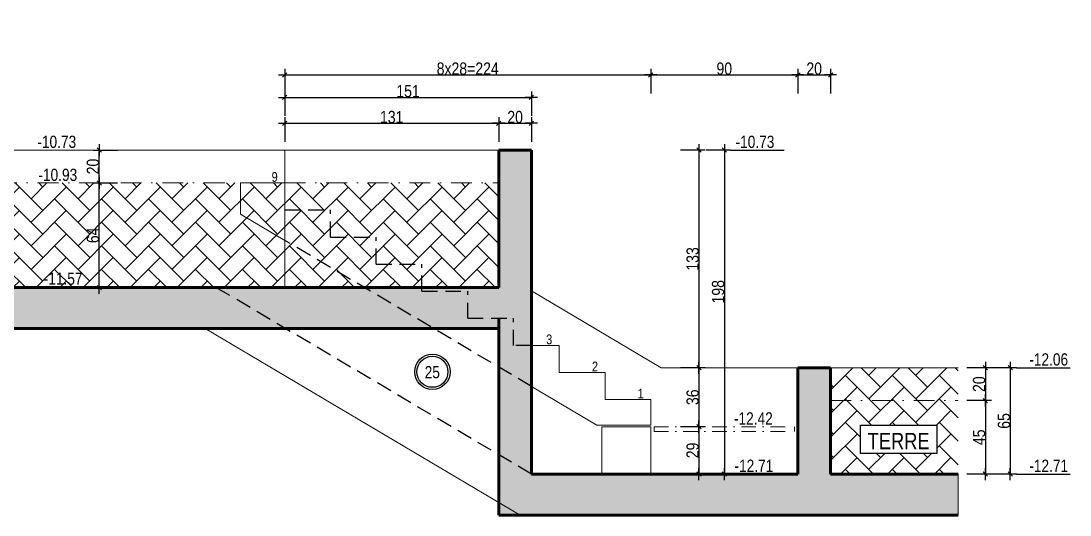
# Model space of a CAD drawing. Header units: centimetres. Extents: x 10776 to 19730, y -16504 to -13534.
# Drawn here: x 16549 to 17833, y -15198 to -14594 of the extents above; entities that cross this region are included whole.
import ezdxf
from ezdxf.enums import TextEntityAlignment as Align

# ---------------------------------------------------------------- set-up
doc = ezdxf.new("R2010")
doc.units = ezdxf.units.CM
doc.header["$PDMODE"] = 1
doc.header["$PDSIZE"] = -2
doc.linetypes.add('CACHEX2', pattern=[19.05, 12.7, -6.35])
doc.linetypes.add('TIRETPTX2', pattern=[50.8, 25.4, -12.7, 0, -12.7])
for name, color, linetype in [('01_cote_gen', 4, 'Continuous'), ('01_linteaux', 2, 'Continuous'), ('01_poch_BN', 9, 'Continuous'), ('01_poch_murs', 253, 'Continuous'), ('01_texte', 230, 'Continuous'), ('AA_COTES', 2, 'Continuous')]:
    doc.layers.add(name, color=color, linetype=linetype)
doc.layers.add('01_murs_coup', color=5, linetype='Continuous', lineweight=60)
doc.layers.add('01_tram_axes', color=2, linetype='TIRETPTX2', lineweight=9)
doc.styles.add('MATTE_TXT', font='arial.ttf')
doc.styles.add('STYLE2', font='ARIALN.TTF')
doc.dimstyles.new('JB25', dxfattribs={"dimscale": 0.1, "dimtxt": 150, "dimasz": 15, "dimexe": 0.1, "dimexo": 0.1, "dimgap": 0.09, "dimtad": 1, "dimdec": 1, "dimlfac": 0.5, "dimdsep": 46, "dimtxsty": 'STYLE2', "dimblk1": 'BOND_G', "dimblk2": 'BOND_D', "dimsah": 1, "dimcen": 1.5, "dimdle": 0.01, "dimse1": 1, "dimse2": 1, "dimclrd": 4, "dimclre": 2, "dimclrt": 6, "dimazin": 2, "dimtfac": 2.333333, "dimtdec": 1, "dimtix": 1, "dimtmove": 2, "dimatfit": 3, "dimldrblk": 'BOND_G', "dimfxl": 1, "dimtolj": 1, "dimtzin": 0, "dimarcsym": 0})

# ---------------------------------------------------------------- blocks, each defined once
blk = doc.blocks.new('BOND_G')
at = {"layer": 'AA_COTES', "color": 0}
for p, q in [((0, -5), (0, 15)), ((5, 0), (-5, 0)), ((1.77, 1.77), (-1.77, -1.77))]:
    blk.add_line(p, q, dxfattribs=at)
blk = doc.blocks.new('BOND_D')
at = {"layer": 'AA_COTES', "color": 0}
for p, q in [((5, 0), (-5, 0)), ((-1.77, -1.77), (1.77, 1.77)), ((0, 5), (0, -15))]:
    blk.add_line(p, q, dxfattribs=at)
blk = doc.blocks.new('*D3239')
at = {"layer": '01_cote_gen', "color": 4, "lineweight": -2, "transparency": 16777216}
blk.add_line((17501.6, -14659.8), (17538.6, -14659.8), dxfattribs=at)
at = {"layer": 'Defpoints', "color": 0, "lineweight": 0, "transparency": 16777216}
for p in [(17540.1, -14659.8), (17500.1, -14679), (17540.1, -14679)]:
    blk.add_point(p, dxfattribs=at)
at = {"layer": '01_cote_gen', "color": 4, "lineweight": -2, "transparency": 16777216, "xscale": 1.5, "yscale": 1.5, "zscale": 1.5, "rotation": 180}
blk.add_blockref('BOND_G', (17500.1, -14659.8), dxfattribs=at)
at = {"layer": '01_cote_gen', "color": 4, "lineweight": -2, "transparency": 16777216, "xscale": 1.5, "yscale": 1.5, "zscale": 1.5}
blk.add_blockref('BOND_D', (17540.1, -14659.8), dxfattribs=at)
at = {"layer": '01_cote_gen', "color": 6, "lineweight": 0, "transparency": 16777216, "insert": (17520.1, -14652.1), "char_height": 15, "attachment_point": 5, "style": 'STYLE2'}
blk.add_mtext('\\A1;20', dxfattribs=at)
blk = doc.blocks.new('*D3271')
at = {"layer": '01_cote_gen', "color": 4, "lineweight": -2, "transparency": 16777216}
blk.add_line((17760.1, -15019.3), (17760.1, -15146.3), dxfattribs=at)
at = {"layer": 'Defpoints', "color": 0, "lineweight": 0, "transparency": 16777216}
for p in [(17540.1, -15017.8), (17741.2, -15147.8), (17760.1, -15147.8)]:
    blk.add_point(p, dxfattribs=at)
at = {"layer": '01_cote_gen', "color": 4, "lineweight": -2, "transparency": 16777216, "xscale": 1.5, "yscale": 1.5, "zscale": 1.5}
for name, p, rotation in [('BOND_G', (17760.1, -15017.8), 90), ('BOND_D', (17760.1, -15147.8), 270)]:
    blk.add_blockref(name, p, dxfattribs=dict(at, rotation=rotation))
at = {"layer": '01_cote_gen', "color": 6, "lineweight": 0, "transparency": 16777216, "insert": (17752.4, -15082.8), "char_height": 15, "attachment_point": 5, "rotation": 90, "style": 'STYLE2'}
blk.add_mtext('\\A1;65', dxfattribs=at)
blk = doc.blocks.new('*D3272')
at = {"layer": '01_cote_gen', "color": 4, "lineweight": -2, "transparency": 16777216}
blk.add_line((17729.6, -15019.3), (17729.6, -15056.3), dxfattribs=at)
at = {"layer": 'Defpoints', "color": 0, "lineweight": 0, "transparency": 16777216}
for p in [(17540.1, -15017.8), (17721.6, -15057.8), (17729.6, -15057.8)]:
    blk.add_point(p, dxfattribs=at)
at = {"layer": '01_cote_gen', "color": 4, "lineweight": -2, "transparency": 16777216, "xscale": 1.5, "yscale": 1.5, "zscale": 1.5}
for name, p, rotation in [('BOND_G', (17729.6, -15017.8), 90), ('BOND_D', (17729.6, -15057.8), 270)]:
    blk.add_blockref(name, p, dxfattribs=dict(at, rotation=rotation))
at = {"layer": '01_cote_gen', "color": 6, "lineweight": 0, "transparency": 16777216, "insert": (17722, -15037.8), "char_height": 15, "attachment_point": 5, "rotation": 90, "style": 'STYLE2'}
blk.add_mtext('\\A1;20', dxfattribs=at)
blk = doc.blocks.new('*D3240')
at = {"layer": '01_cote_gen', "color": 4, "lineweight": -2, "transparency": 16777216}
blk.add_line((17729.6, -15059.3), (17729.6, -15146.3), dxfattribs=at)
at = {"layer": 'Defpoints', "color": 0, "lineweight": 0, "transparency": 16777216}
for p in [(17718.9, -15057.8), (17729.6, -15147.8), (17738.7, -15147.8)]:
    blk.add_point(p, dxfattribs=at)
at = {"layer": '01_cote_gen', "color": 4, "lineweight": -2, "transparency": 16777216, "xscale": 1.5, "yscale": 1.5, "zscale": 1.5}
for name, p, rotation in [('BOND_G', (17729.6, -15057.8), 90), ('BOND_D', (17729.6, -15147.8), 270)]:
    blk.add_blockref(name, p, dxfattribs=dict(at, rotation=rotation))
at = {"layer": '01_cote_gen', "color": 6, "lineweight": 0, "transparency": 16777216, "insert": (17722, -15102.8), "char_height": 15, "attachment_point": 5, "rotation": 90, "style": 'STYLE2'}
blk.add_mtext('\\A1;45', dxfattribs=at)
blk = doc.blocks.new('*D3241')
at = {"layer": '01_cote_gen', "color": 4, "lineweight": -2, "transparency": 16777216}
blk.add_line((17410.3, -14753.2), (17410.3, -15146.3), dxfattribs=at)
at = {"layer": 'Defpoints', "color": 0, "lineweight": 0, "transparency": 16777216}
for p in [(17318.2, -14751.7), (17404.2, -15147.8), (17410.3, -15147.8)]:
    blk.add_point(p, dxfattribs=at)
at = {"layer": '01_cote_gen', "color": 4, "lineweight": -2, "transparency": 16777216, "xscale": 1.5, "yscale": 1.5, "zscale": 1.5}
for name, p, rotation in [('BOND_G', (17410.3, -14751.7), 90), ('BOND_D', (17410.3, -15147.8), 270)]:
    blk.add_blockref(name, p, dxfattribs=dict(at, rotation=rotation))
at = {"layer": '01_cote_gen', "color": 6, "lineweight": 0, "transparency": 16777216, "insert": (17402.6, -14924.8), "char_height": 15, "attachment_point": 5, "rotation": 90, "style": 'STYLE2'}
blk.add_mtext('\\A1;198', dxfattribs=at)
blk = doc.blocks.new('*D3273')
at = {"layer": '01_cote_gen', "color": 4, "lineweight": -2, "transparency": 16777216}
blk.add_line((16645.1, -14918.3), (16645.1, -14793.3), dxfattribs=at)
at = {"layer": 'Defpoints', "color": 0, "lineweight": 0, "transparency": 16777216}
for p in [(16645.1, -14791.8), (16683.2, -14791.8), (16683.2, -14919.8)]:
    blk.add_point(p, dxfattribs=at)
at = {"layer": '01_cote_gen', "color": 4, "lineweight": -2, "transparency": 16777216, "xscale": 1.5, "yscale": 1.5, "zscale": 1.5}
for name, p, rotation in [('BOND_D', (16645.1, -14791.8), 90), ('BOND_G', (16645.1, -14919.8), 270)]:
    blk.add_blockref(name, p, dxfattribs=dict(at, rotation=rotation))
at = {"layer": '01_cote_gen', "color": 6, "lineweight": 0, "transparency": 16777216, "insert": (16637.5, -14855.8), "char_height": 15, "attachment_point": 5, "rotation": 90, "style": 'STYLE2'}
blk.add_mtext('\\A1;64', dxfattribs=at)
blk = doc.blocks.new('*D3242')
at = {"layer": '01_cote_gen', "color": 4, "lineweight": -2, "transparency": 16777216}
blk.add_line((16873.7, -14659.8), (17318.6, -14659.8), dxfattribs=at)
at = {"layer": 'Defpoints', "color": 0, "lineweight": 0, "transparency": 16777216}
for p in [(17320.1, -14659.8), (16872.2, -14752.8), (17320.1, -15017.6)]:
    blk.add_point(p, dxfattribs=at)
at = {"layer": '01_cote_gen', "color": 4, "lineweight": -2, "transparency": 16777216, "xscale": 1.5, "yscale": 1.5, "zscale": 1.5, "rotation": 180}
blk.add_blockref('BOND_G', (16872.2, -14659.8), dxfattribs=at)
at = {"layer": '01_cote_gen', "color": 4, "lineweight": -2, "transparency": 16777216, "xscale": 1.5, "yscale": 1.5, "zscale": 1.5}
blk.add_blockref('BOND_D', (17320.1, -14659.8), dxfattribs=at)
at = {"layer": '01_cote_gen', "color": 6, "lineweight": 0, "transparency": 16777216, "insert": (17096.1, -14652.1), "char_height": 15, "attachment_point": 5, "style": 'STYLE2'}
blk.add_mtext('\\A1;8x28=224', dxfattribs=at)
blk = doc.blocks.new('*D3243')
at = {"layer": '01_cote_gen', "color": 4, "lineweight": -2, "transparency": 16777216}
blk.add_line((17321.6, -14659.8), (17498.6, -14659.8), dxfattribs=at)
at = {"layer": 'Defpoints', "color": 0, "lineweight": 0, "transparency": 16777216}
for p in [(17500.1, -14659.8), (17320.1, -14682.4), (17500.1, -14682.3)]:
    blk.add_point(p, dxfattribs=at)
at = {"layer": '01_cote_gen', "color": 4, "lineweight": -2, "transparency": 16777216, "xscale": 1.5, "yscale": 1.5, "zscale": 1.5, "rotation": 180}
blk.add_blockref('BOND_G', (17320.1, -14659.8), dxfattribs=at)
at = {"layer": '01_cote_gen', "color": 4, "lineweight": -2, "transparency": 16777216, "xscale": 1.5, "yscale": 1.5, "zscale": 1.5}
blk.add_blockref('BOND_D', (17500.1, -14659.8), dxfattribs=at)
at = {"layer": '01_cote_gen', "color": 6, "lineweight": 0, "transparency": 16777216, "insert": (17410.1, -14652.1), "char_height": 15, "attachment_point": 5, "style": 'STYLE2'}
blk.add_mtext('\\A1;90', dxfattribs=at)
blk = doc.blocks.new('*D3274')
at = {"layer": '01_cote_gen', "color": 4, "lineweight": -2, "transparency": 16777216}
blk.add_line((16645.2, -14790.3), (16645.2, -14753.2), dxfattribs=at)
at = {"layer": 'Defpoints', "color": 0, "lineweight": 0, "transparency": 16777216}
for p in [(16645.2, -14751.7), (16710.1, -14751.7), (16710.1, -14791.8)]:
    blk.add_point(p, dxfattribs=at)
at = {"layer": '01_cote_gen', "color": 4, "lineweight": -2, "transparency": 16777216, "xscale": 1.5, "yscale": 1.5, "zscale": 1.5}
for name, p, rotation in [('BOND_D', (16645.2, -14751.7), 90), ('BOND_G', (16645.2, -14791.8), 270)]:
    blk.add_blockref(name, p, dxfattribs=dict(at, rotation=rotation))
at = {"layer": '01_cote_gen', "color": 6, "lineweight": 0, "transparency": 16777216, "insert": (16637.5, -14771.7), "char_height": 15, "attachment_point": 5, "rotation": 90, "style": 'STYLE2'}
blk.add_mtext('\\A1;20', dxfattribs=at)
blk = doc.blocks.new('*D3249')
at = {"layer": '01_cote_gen', "color": 4, "lineweight": -2, "transparency": 16777216}
blk.add_line((17379, -15019.3), (17379, -15088.3), dxfattribs=at)
at = {"layer": 'Defpoints', "color": 0, "lineweight": 0, "transparency": 16777216}
for p in [(17365.9, -15017.8), (17379, -15089.8), (17382.1, -15089.8)]:
    blk.add_point(p, dxfattribs=at)
at = {"layer": '01_cote_gen', "color": 4, "lineweight": -2, "transparency": 16777216, "xscale": 1.5, "yscale": 1.5, "zscale": 1.5}
for name, p, rotation in [('BOND_G', (17379, -15017.8), 90), ('BOND_D', (17379, -15089.8), 270)]:
    blk.add_blockref(name, p, dxfattribs=dict(at, rotation=rotation))
at = {"layer": '01_cote_gen', "color": 6, "lineweight": 0, "transparency": 16777216, "insert": (17371.4, -15053.8), "char_height": 15, "attachment_point": 5, "rotation": 90, "style": 'STYLE2'}
blk.add_mtext('\\A1;36', dxfattribs=at)
blk = doc.blocks.new('*D3275')
at = {"layer": '01_cote_gen', "color": 4, "lineweight": -2, "transparency": 16777216}
blk.add_line((17379, -15091.3), (17379, -15146.3), dxfattribs=at)
at = {"layer": 'Defpoints', "color": 0, "lineweight": 0, "transparency": 16777216}
for p in [(17371.5, -15089.8), (17371.5, -15147.8), (17379, -15147.8)]:
    blk.add_point(p, dxfattribs=at)
at = {"layer": '01_cote_gen', "color": 4, "lineweight": -2, "transparency": 16777216, "xscale": 1.5, "yscale": 1.5, "zscale": 1.5}
for name, p, rotation in [('BOND_G', (17379, -15089.8), 90), ('BOND_D', (17379, -15147.8), 270)]:
    blk.add_blockref(name, p, dxfattribs=dict(at, rotation=rotation))
at = {"layer": '01_cote_gen', "color": 6, "lineweight": 0, "transparency": 16777216, "insert": (17371.4, -15118.8), "char_height": 15, "attachment_point": 5, "rotation": 90, "style": 'STYLE2'}
blk.add_mtext('\\A1;29', dxfattribs=at)
blk = doc.blocks.new('*D3253')
at = {"layer": '01_cote_gen', "color": 4, "lineweight": -2, "transparency": 16777216}
blk.add_line((16873.7, -14687.3), (17172.6, -14687.3), dxfattribs=at)
at = {"layer": 'Defpoints', "color": 0, "lineweight": 0, "transparency": 16777216}
for p in [(16872.2, -14682.3), (17174.1, -14687.3), (17174.1, -14751.4)]:
    blk.add_point(p, dxfattribs=at)
at = {"layer": '01_cote_gen', "color": 4, "lineweight": -2, "transparency": 16777216, "xscale": 1.5, "yscale": 1.5, "zscale": 1.5, "rotation": 180}
blk.add_blockref('BOND_G', (16872.2, -14687.3), dxfattribs=at)
at = {"layer": '01_cote_gen', "color": 4, "lineweight": -2, "transparency": 16777216, "xscale": 1.5, "yscale": 1.5, "zscale": 1.5}
blk.add_blockref('BOND_D', (17174.1, -14687.3), dxfattribs=at)
at = {"layer": '01_cote_gen', "color": 6, "lineweight": 0, "transparency": 16777216, "insert": (17023.1, -14679.6), "char_height": 15, "attachment_point": 5, "style": 'STYLE2'}
blk.add_mtext('\\A1;151', dxfattribs=at)
blk = doc.blocks.new('*D3254')
at = {"layer": '01_cote_gen', "color": 4, "lineweight": -2, "transparency": 16777216}
blk.add_line((16873.7, -14718.9), (17132.6, -14718.9), dxfattribs=at)
at = {"layer": 'Defpoints', "color": 0, "lineweight": 0, "transparency": 16777216}
for p in [(16872.2, -14709.8), (17134.1, -14718.9), (17134.1, -14751.4)]:
    blk.add_point(p, dxfattribs=at)
at = {"layer": '01_cote_gen', "color": 4, "lineweight": -2, "transparency": 16777216, "xscale": 1.5, "yscale": 1.5, "zscale": 1.5, "rotation": 180}
blk.add_blockref('BOND_G', (16872.2, -14718.9), dxfattribs=at)
at = {"layer": '01_cote_gen', "color": 4, "lineweight": -2, "transparency": 16777216, "xscale": 1.5, "yscale": 1.5, "zscale": 1.5}
blk.add_blockref('BOND_D', (17134.1, -14718.9), dxfattribs=at)
at = {"layer": '01_cote_gen', "color": 6, "lineweight": 0, "transparency": 16777216, "insert": (17003.1, -14711.3), "char_height": 15, "attachment_point": 5, "style": 'STYLE2'}
blk.add_mtext('\\A1;131', dxfattribs=at)
blk = doc.blocks.new('*D3255')
at = {"layer": '01_cote_gen', "color": 4, "lineweight": -2, "transparency": 16777216}
blk.add_line((17135.6, -14718.9), (17172.6, -14718.9), dxfattribs=at)
at = {"layer": 'Defpoints', "color": 0, "lineweight": 0, "transparency": 16777216}
for p in [(17174.1, -14709.8), (17174.1, -14718.9), (17134.1, -14726.4)]:
    blk.add_point(p, dxfattribs=at)
at = {"layer": '01_cote_gen', "color": 4, "lineweight": -2, "transparency": 16777216, "xscale": 1.5, "yscale": 1.5, "zscale": 1.5, "rotation": 180}
blk.add_blockref('BOND_G', (17134.1, -14718.9), dxfattribs=at)
at = {"layer": '01_cote_gen', "color": 4, "lineweight": -2, "transparency": 16777216, "xscale": 1.5, "yscale": 1.5, "zscale": 1.5}
blk.add_blockref('BOND_D', (17174.1, -14718.9), dxfattribs=at)
at = {"layer": '01_cote_gen', "color": 6, "lineweight": 0, "transparency": 16777216, "insert": (17154.1, -14711.3), "char_height": 15, "attachment_point": 5, "style": 'STYLE2'}
blk.add_mtext('\\A1;20', dxfattribs=at)
blk = doc.blocks.new('*D3267')
at = {"layer": '01_cote_gen', "color": 4, "lineweight": -2, "transparency": 16777216}
blk.add_line((17379, -14753.2), (17379, -15016.3), dxfattribs=at)
at = {"layer": 'Defpoints', "color": 0, "lineweight": 0, "transparency": 16777216}
for p in [(17387.8, -14751.7), (17363.5, -15017.8), (17379, -15017.8)]:
    blk.add_point(p, dxfattribs=at)
at = {"layer": '01_cote_gen', "color": 4, "lineweight": -2, "transparency": 16777216, "xscale": 1.5, "yscale": 1.5, "zscale": 1.5}
for name, p, rotation in [('BOND_G', (17379, -14751.7), 90), ('BOND_D', (17379, -15017.8), 270)]:
    blk.add_blockref(name, p, dxfattribs=dict(at, rotation=rotation))
at = {"layer": '01_cote_gen', "color": 6, "lineweight": 0, "transparency": 16777216, "insert": (17371.4, -14884.7), "char_height": 15, "attachment_point": 5, "rotation": 90, "style": 'STYLE2'}
blk.add_mtext('\\A1;133', dxfattribs=at)

msp = doc.modelspace()

# ---------------------------------------------------------------- hatches: boundary and pattern name
at = {"layer": '01_poch_BN', "lineweight": 0}
h = msp.add_hatch(color=256, dxfattribs=at)
h.dxf.hatch_style = 1
h.paths.add_polyline_path([(17174.09, -14751.72), (17134.09, -14751.72), (17134.1, -14919.76), (15908.1, -14919.76), (15908.1, -14483.76), (15868.1, -14483.76), (15868.1, -14643.76), (15673.74, -14643.76), (15673.74, -14693.76), (15868.1, -14693.76), (15868.1, -14969.76), (17134.1, -14969.76), (17134.1, -15197.76), (17696.43, -15197.76), (17696.43, -15147.76), (17540.06, -15147.76), (17540.06, -15017.76), (17500.08, -15017.76), (17500.08, -15147.76), (17174.1, -15147.76), (17174.1, -15049.84)])
at = {"layer": '01_poch_murs', "lineweight": 0}
h = msp.add_hatch(dxfattribs=at)
h.set_pattern_fill('AR-HBONE', color=256, scale=0.2)
h.set_pattern_definition([(45, (181.76, -7282.167), (3e-15, 28.73682), [60.96, -20.32]), (135, (196.13, -7267.799), (3e-15, 28.73682), [60.96, -20.32])])
h.paths.add_polyline_path([(16818.16, -14830.04), (16818.16, -14791.76), (15908.1, -14791.76), (15908.1, -14919.76), (16872.16, -14919.76), (16872.16, -14861.97)])
h.paths.add_polyline_path([(16412.35, -14833.39), (16505.82, -14833.39), (16505.82, -14868), (16412.35, -14868)], flags=16)
h.paths.add_polyline_path([(16872.16, -14791.76), (16818.16, -14791.76), (16818.16, -14830.04), (16872.16, -14861.97)], flags=17)
h.paths.add_polyline_path([(16928.16, -14824.8), (16872.16, -14824.8), (16872.16, -14861.97), (16969.86, -14919.76), (17040.16, -14919.76), (17040.16, -14891.04), (16984.16, -14891.04), (16984.16, -14857.92), (16928.16, -14857.92)], flags=17)
h.paths.add_polyline_path([(17134.09, -14791.76), (16872.16, -14791.76), (16872.16, -14824.8), (16928.16, -14824.8), (16928.16, -14857.92), (16984.16, -14857.92), (16984.16, -14891.04), (17040.16, -14891.04), (17040.16, -14919.76), (17134.1, -14919.76)])
h.paths.add_polyline_path([(16872.16, -14861.97), (16872.16, -14919.76), (16969.86, -14919.76)], flags=16)
h.paths.add_polyline_path([(16653.01, -14868.94), (16653.01, -14842.33), (16621.78, -14842.33), (16621.78, -14868.94)], flags=24)
h.paths.add_polyline_path([(16416.33, -14867.97), (16502.09, -14867.97), (16502.09, -14837.97), (16416.33, -14837.97)], flags=8)
h.paths.add_polyline_path([(16573.34, -14920.43), (16628.53, -14920.43), (16628.53, -14897.45), (16573.34, -14897.45)], flags=9)
h = msp.add_hatch(dxfattribs=at)
h.set_pattern_fill('AR-HBONE', color=256, scale=0.2)
h.set_pattern_definition([(45, (0, -5141.477), (3e-15, 28.73682), [60.96, -20.32]), (135, (14.368, -5127.109), (3e-15, 28.73682), [60.96, -20.32])])
h.paths.add_polyline_path([(17696.43, -15017.76), (17540.06, -15017.76), (17540.06, -15057.76), (17696.43, -15057.76)])
h.paths.add_polyline_path([(17696.43, -15057.76), (17540.06, -15057.76), (17540.06, -15147.76), (17696.43, -15147.76)])
h.paths.add_polyline_path([(17670.07, -15087.86), (17670.07, -15122.46), (17576.61, -15122.46), (17576.61, -15087.86)], flags=16)
h.paths.add_polyline_path([(17580.59, -15122.44), (17666.35, -15122.44), (17666.35, -15092.44), (17580.59, -15092.44)], flags=8)

# ---------------------------------------------------------------- linework, layer by layer
at = {"layer": '01_linteaux', "lineweight": 0}
for p, q in [((17134.09, -14751.72), (15908.09, -14751.72)), ((16872.16, -14919.76), (16872.16, -14751.72)), ((16818.16, -14830.04), (16818.16, -14791.76)), ((16872.16, -14791.76), (16818.16, -14791.76)), ((16872.16, -14861.97), (16818.16, -14830.04)), ((17333, -15017.76), (17174.1, -14923.78)), ((17160.42, -15197.76), (16774.91, -14969.76)), ((17174.1, -14990.4), (17208.16, -14990.4)), ((17208.16, -15023.52), (17208.16, -14990.4)), ((17500.08, -15017.76), (17333, -15017.76)), ((17540.26, -15017.76), (17696.43, -15017.76)), ((17208.16, -15023.52), (17264.16, -15023.52)), ((17264.16, -15056.64), (17264.16, -15023.52)), ((17253.92, -15087.76), (17174.1, -15040.55)), ((17264.16, -15056.64), (17320.1, -15056.64)), ((17320.1, -15087.76), (17320.1, -15056.64)), ((17253.92, -15087.76), (17320.1, -15087.76)), ((17320.1, -15089.76), (17260.1, -15089.76)), ((17260.1, -15089.76), (17260.1, -15147.76)), ((17320.1, -15147.76), (17320.1, -15089.76)), ((17324.1, -15095.76), (17324.1, -15089.76)), ((17496.08, -15095.76), (17496.08, -15089.76))]:
    msp.add_line(p, q, dxfattribs=at)
at = {"layer": '01_linteaux', "linetype": 'CACHEX2', "ltscale": 1.5}
for p, q in [((16872.16, -14824.8), (16928.16, -14824.8)), ((16928.16, -14857.92), (16928.16, -14824.8)), ((17174.1, -15040.55), (16872.16, -14861.97)), ((16928.16, -14857.92), (16984.16, -14857.92)), ((16984.16, -14891.04), (16984.16, -14857.92)), ((16984.16, -14891.04), (17040.16, -14891.04)), ((17040.16, -14924.16), (17040.16, -14891.04)), ((17174.1, -15147.76), (16788.59, -14919.76)), ((17040.16, -14924.16), (17096.16, -14924.16)), ((17096.16, -14957.28), (17096.16, -14924.16)), ((17096.16, -14957.28), (17152.16, -14957.28)), ((17152.16, -14990.4), (17152.16, -14957.28)), ((17174.1, -14990.4), (17152.16, -14990.4))]:
    msp.add_line(p, q, dxfattribs=at)
at = {"layer": '01_murs_coup'}
for p, q in [((17134.1, -14919.76), (17134.09, -14751.72)), ((17134.09, -14751.72), (17174.09, -14751.72)), ((17174.1, -15049.84), (17174.09, -14751.72)), ((15908.1, -14919.76), (17134.1, -14919.76)), ((17134.1, -15197.76), (17134.1, -14957.28)), ((15868.1, -14969.76), (17134.1, -14969.76)), ((17500.08, -15017.76), (17540.06, -15017.76)), ((17500.08, -15147.76), (17500.08, -15017.76)), ((17540.06, -15147.76), (17540.06, -15017.76)), ((17174.1, -15147.76), (17174.1, -15049.84)), ((17174.1, -15147.76), (17500.08, -15147.76)), ((17540.06, -15147.76), (17696.43, -15147.76)), ((17134.1, -15197.76), (17696.43, -15197.76))]:
    msp.add_line(p, q, dxfattribs=at)
at = {"layer": '01_poch_BN', "lineweight": 0}
msp.add_line((17696.43, -15147.76), (17696.43, -15197.76), dxfattribs=at)
at = {"layer": '01_texte'}
for p, q in [((17417.77, -14751.72), (17483.37, -14751.72)), ((17767.59, -15017.76), (17833.19, -15017.76)), ((17767.59, -15147.76), (17833.19, -15147.76))]:
    msp.add_line(p, q, dxfattribs=at)
msp.add_lwpolyline([(17576.61, -15087.86), (17670.07, -15087.86), (17670.07, -15122.46), (17576.61, -15122.46)], close=True, dxfattribs=at)
for radius in [21.61, 18.96]:
    msp.add_circle((17052.95, -15022.69), radius, dxfattribs=at)
at = {"layer": '01_tram_axes'}
for p, q in [((15908.1, -14791.76), (16818.16, -14791.76)), ((16872.16, -14791.76), (17134.09, -14791.76)), ((17540.06, -15057.76), (17696.43, -15057.76))]:
    msp.add_line(p, q, dxfattribs=at)
at = {"layer": '01_tram_axes', "ltscale": 0.7}
for p, q in [((17324.1, -15089.76), (17496.08, -15089.76)), ((17324.1, -15095.76), (17496.08, -15095.76))]:
    msp.add_line(p, q, dxfattribs=at)

# ---------------------------------------------------------------- texts
at = {"layer": '01_texte', "style": 'MATTE_TXT', "width": 0.8}
for s, height, p in [('-10.73', 15, (16593.18, -14753.5)), ('-10.73', 15, (17447.65, -14753.5)), ('-10.93', 15, (16594.48, -14793.86)), ('9', 12, (16859.87, -14794.03)), ('-11.57', 15, (16600.94, -14920.78)), ('3', 12, (17195.87, -14992.67)), ('-12.06', 15, (17807.1, -15019.54)), ('25', 15, (17052.76, -15035.15)), ('2', 12, (17251.87, -15025.79)), ('1', 12, (17307.8, -15058.91)), ('-12.42', 15, (17445.68, -15091.68)), ('TERRE', 20, (17623.47, -15123.36)), ('-12.71', 15, (17446.36, -15149.54)), ('-12.71', 15, (17807.1, -15149.54))]:
    msp.add_text(s, height=height, dxfattribs=at).set_placement(p, align=Align.BOTTOM_CENTER)

# ---------------------------------------------------------------- dimensions: what is measured, and where the dimension line sits
at = {"layer": '01_cote_gen', "lineweight": 0}
dim = msp.add_linear_dim(base=(17320.1, -14659.76), p1=(16872.16, -14752.76), p2=(17320.1, -15017.64), text='8x28=224', dimstyle='JB25', dxfattribs=at)
dim.commit()
dim.dimension.update_dxf_attribs({"geometry": '*D3242', "text_midpoint": (17096.13, -14652.09)})
for base, p1, p2, picture, middle in [((17500.08, -14659.76), (17320.07, -14682.36), (17500.08, -14682.26), '*D3243', (17410.08, -14652.09)), ((17540.06, -14659.76), (17500.08, -14678.95), (17540.06, -14678.95), '*D3239', (17520.07, -14652.09)), ((17174.09, -14687.27), (16872.16, -14682.26), (17174.09, -14751.44), '*D3253', (17023.13, -14679.6)), ((17134.09, -14718.95), (16872.16, -14709.77), (17134.09, -14751.44), '*D3254', (17003.13, -14711.28)), ((17174.09, -14718.95), (17134.09, -14726.45), (17174.09, -14709.77), '*D3255', (17154.09, -14711.28))]:
    dim = msp.add_linear_dim(base=base, p1=p1, p2=p2, dimstyle='JB25', dxfattribs=at)
    dim.commit()
    dim.dimension.update_dxf_attribs({"geometry": picture, "text_midpoint": middle})
for base, p1, p2, picture, middle in [((16645.16, -14751.72), (16710.11, -14791.76), (16710.11, -14751.72), '*D3274', (16637.49, -14771.74)), ((17379.05, -15017.76), (17387.77, -14751.72), (17363.46, -15017.76), '*D3267', (17371.38, -14884.74)), ((16645.14, -14791.76), (16683.21, -14919.76), (16683.21, -14791.76), '*D3273', (16637.47, -14855.76)), ((17379.05, -15089.76), (17365.88, -15017.76), (17382.07, -15089.76), '*D3249', (17371.38, -15053.76)), ((17760.09, -15147.76), (17540.06, -15017.76), (17741.22, -15147.76), '*D3271', (17752.42, -15082.76)), ((17729.64, -15057.76), (17540.06, -15017.76), (17721.57, -15057.76), '*D3272', (17721.97, -15037.76)), ((17729.64, -15147.76), (17718.87, -15057.76), (17738.72, -15147.76), '*D3240', (17722, -15102.76)), ((17379.05, -15147.76), (17371.55, -15089.76), (17371.55, -15147.76), '*D3275', (17371.38, -15118.76))]:
    dim = msp.add_linear_dim(base=base, p1=p1, p2=p2, angle=90, dimstyle='JB25', dxfattribs=at)
    dim.commit()
    dim.dimension.update_dxf_attribs({"geometry": picture, "text_midpoint": middle})
dim = msp.add_linear_dim(base=(17410.27, -15147.76), p1=(17318.2, -14751.72), p2=(17404.18, -15147.76), angle=90, dimstyle='JB25', dxfattribs=at)
dim.commit()
dim.dimension.update_dxf_attribs({"geometry": '*D3241', "text_midpoint": (17402.6, -14924.84), "dimtype": 160})

doc.saveas('drawing.dxf')
